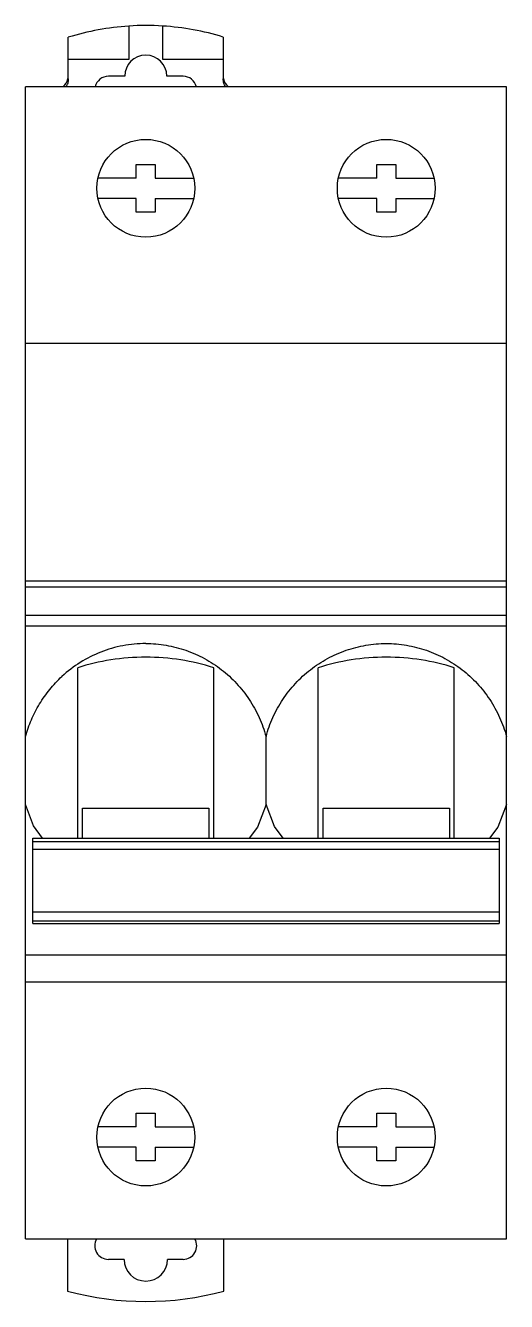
# Model space of a CAD drawing. Header units: millimetres. Extents: x 22.3 to 57.7, y 7.9 to 101.8.
import ezdxf

# ---------------------------------------------------------------- set-up
doc = ezdxf.new("R2010")
doc.units = ezdxf.units.MM
doc.header["$LTSCALE"] = 7.19299
doc.layers.get('0').update_dxf_attribs({"linetype": 'CONTINUOUS'})

msp = doc.modelspace()

# ---------------------------------------------------------------- linework, layer by layer
at = {"color": 7, "linetype": 'CONTINUOUS'}
for p, q in [((29.925, 101.73), (29.925, 99.272)), ((32.425, 99.272), (32.425, 101.733)), ((25.475, 99.272), (25.475, 100.907)), ((36.875, 100.92), (36.875, 99.272)), ((29.925, 99.272), (25.475, 99.272)), ((25.475, 97.837), (25.475, 99.27)), ((36.875, 99.272), (32.425, 99.272)), ((36.875, 99.27), (36.875, 97.837)), ((29.625, 98.038), (28.425, 98.038)), ((33.925, 98.038), (32.725, 98.038)), ((22.325, 12.47), (22.325, 97.27)), ((57.725, 97.27), (22.325, 97.27)), ((57.725, 12.47), (57.725, 97.27)), ((30.475, 90.54), (30.475, 91.54)), ((30.475, 91.54), (31.875, 91.54)), ((31.875, 91.54), (31.875, 90.54)), ((48.175, 90.54), (48.175, 91.54)), ((48.175, 91.54), (49.575, 91.54)), ((49.575, 91.54), (49.575, 90.54)), ((30.475, 90.54), (27.654, 90.54)), ((31.875, 90.54), (34.696, 90.54)), ((48.175, 90.54), (45.354, 90.54)), ((49.575, 90.54), (52.396, 90.54)), ((30.475, 89.04), (27.654, 89.04)), ((30.475, 88.04), (30.475, 89.04)), ((31.875, 89.04), (31.875, 88.04)), ((31.875, 89.04), (34.696, 89.04)), ((48.175, 89.04), (45.354, 89.04)), ((48.175, 88.04), (48.175, 89.04)), ((49.575, 89.04), (49.575, 88.04)), ((49.575, 89.04), (52.396, 89.04)), ((31.875, 88.04), (30.475, 88.04)), ((49.575, 88.04), (48.175, 88.04)), ((57.725, 78.371), (22.325, 78.371)), ((57.725, 60.868), (22.325, 60.868)), ((22.325, 60.468), (57.725, 60.468)), ((22.325, 58.367), (57.725, 58.367)), ((57.725, 57.574), (22.325, 57.574)), ((26.175, 41.963), (26.175, 54.511)), ((36.175, 41.963), (36.175, 54.511)), ((43.875, 41.963), (43.875, 54.511)), ((53.875, 41.963), (53.875, 54.511)), ((40.025, 44.448), (40.025, 49.448)), ((26.525, 41.963), (26.525, 44.173)), ((26.525, 44.173), (35.825, 44.173)), ((35.825, 44.173), (35.825, 41.963)), ((44.225, 44.173), (53.525, 44.173)), ((44.225, 41.963), (44.225, 44.173)), ((53.525, 44.173), (53.525, 41.963)), ((22.875, 35.676), (22.875, 41.963)), ((22.875, 41.963), (57.175, 41.963)), ((57.175, 41.69), (22.875, 41.69)), ((57.175, 41.963), (57.175, 35.676)), ((57.175, 41.124), (22.875, 41.124)), ((57.175, 36.516), (22.875, 36.516)), ((22.875, 35.89), (57.175, 35.89)), ((22.875, 35.676), (57.175, 35.676)), ((22.325, 33.372), (57.725, 33.372)), ((57.725, 31.359), (22.325, 31.359)), ((30.475, 21.72), (31.875, 21.72)), ((30.475, 20.72), (30.475, 21.72)), ((31.875, 21.72), (31.875, 20.72)), ((48.175, 21.72), (49.575, 21.72)), ((48.175, 20.72), (48.175, 21.72)), ((49.575, 21.72), (49.575, 20.72)), ((30.475, 20.72), (27.654, 20.72)), ((31.875, 20.72), (34.696, 20.72)), ((48.175, 20.72), (45.354, 20.72)), ((49.575, 20.72), (52.396, 20.72)), ((30.475, 19.22), (27.654, 19.22)), ((30.475, 18.22), (30.475, 19.22)), ((31.875, 19.22), (34.696, 19.22)), ((31.875, 19.22), (31.875, 18.22)), ((48.175, 19.22), (45.354, 19.22)), ((48.175, 18.22), (48.175, 19.22)), ((49.575, 19.22), (52.396, 19.22)), ((49.575, 19.22), (49.575, 18.22)), ((31.875, 18.22), (30.475, 18.22)), ((49.575, 18.22), (48.175, 18.22)), ((22.325, 12.47), (57.725, 12.47)), ((25.425, 12.47), (25.425, 8.635)), ((36.925, 8.635), (36.925, 12.47)), ((29.575, 10.97), (28.425, 10.97)), ((33.925, 10.97), (32.775, 10.97))]:
    msp.add_line(p, q, dxfattribs=at)
for points in [[(23.581, 41.963), (22.912, 42.876), (22.325, 44.448)], [(40.025, 44.448), (39.389, 42.776), (38.776, 41.963)], [(41.276, 41.963), (40.638, 42.821), (40.025, 44.448)], [(57.725, 44.448), (57.088, 42.774), (56.476, 41.963)]]:
    msp.add_lwpolyline(points, dxfattribs=at)
for centre in [(31.175, 89.79), (48.875, 89.79), (31.175, 19.97), (48.875, 19.97)]:
    msp.add_circle(centre, 3.6, dxfattribs=at)
for centre, radius, start, end in [((31.196, 82.422), 19.35, 93.76682, 107.19779), ((31.196, 82.421), 19.35, 86.35908, 93.76682), ((31.196, 82.422), 19.35, 72.93368, 86.35908), ((24.477, 98.063), 0.997, 308.51626, 347.03189), ((24.477, 98.062), 0.997, 347.0631, 359.98494), ((28.426, 97.037), 1, 90.0557, 166.52402), ((33.924, 97.037), 1.001, 13.47391, 89.94427), ((37.872, 98.062), 0.998, 180.01521, 192.87361), ((37.872, 98.063), 0.997, 192.9049, 231.4838), ((28.425, 11.97), 1, 149.9964, 270), ((33.925, 11.97), 1, 270, 30.00379), ((31.175, 10.97), 1.6, 180, 360), ((31.175, 29.87), 22, 254.84901, 285.15099)]:
    msp.add_arc(centre, radius, start, end, dxfattribs=at)
msp.add_ellipse((31.175, 98.038), major_axis=(0, 1.554), ratio=0.997493, start_param=-1.570796, end_param=1.570796, dxfattribs=at)
for points, knots in [([(25.475, 97.838), (25.475, 97.737), (25.444, 97.532), (25.353, 97.347), (25.295, 97.263)], [0, 0, 0, 0, 0.500039, 1, 1, 1, 1]), ([(37.055, 97.263), (36.996, 97.347), (36.905, 97.532), (36.875, 97.737), (36.875, 97.838)], [0, 0, 0, 0, 0.499961, 1, 1, 1, 1]), ([(31.175, 56.289), (30.61, 56.289), (29.478, 56.182), (27.842, 55.708), (26.323, 54.94), (25.42, 54.249), (25.005, 53.866)], [0, 0, 0, 0, 0.249983, 0.499973, 0.749982, 1, 1, 1, 1]), ([(31.175, 56.289), (31.675, 56.289), (32.428, 56.225), (33.409, 56.019), (34.369, 55.731), (35.519, 55.223), (36.78, 54.397), (37.891, 53.377), (38.822, 52.192), (39.551, 50.875), (39.893, 49.93), (40.025, 49.448)], [0, 0, 0, 0, 0.125046, 0.187644, 0.250209, 0.375224, 0.500253, 0.625262, 0.750232, 0.875163, 1, 1, 1, 1]), ([(40.025, 49.448), (40.157, 49.93), (40.498, 50.875), (41.227, 52.192), (42.159, 53.377), (43.269, 54.397), (44.53, 55.223), (45.91, 55.832), (47.371, 56.205), (48.374, 56.289), (48.875, 56.289)], [0, 0, 0, 0, 0.124861, 0.249813, 0.374793, 0.499813, 0.624849, 0.749888, 0.874952, 1, 1, 1, 1]), ([(48.875, 56.289), (49.375, 56.289), (50.128, 56.225), (51.109, 56.019), (52.069, 55.731), (53.219, 55.223), (54.48, 54.397), (55.591, 53.377), (56.522, 52.192), (57.251, 50.875), (57.593, 49.93), (57.725, 49.448)], [0, 0, 0, 0, 0.125046, 0.187644, 0.250209, 0.375224, 0.500253, 0.625262, 0.750232, 0.875163, 1, 1, 1, 1]), ([(31.175, 55.279), (30.313, 55.279), (28.62, 55.154), (26.964, 54.769), (26.175, 54.511)], [0, 0, 0, 0, 0.509146, 1, 1, 1, 1]), ([(36.175, 54.511), (35.386, 54.769), (33.73, 55.154), (32.036, 55.279), (31.175, 55.279)], [0, 0, 0, 0, 0.490854, 1, 1, 1, 1]), ([(48.875, 55.279), (48.013, 55.279), (46.32, 55.154), (44.664, 54.769), (43.875, 54.511)], [0, 0, 0, 0, 0.509146, 1, 1, 1, 1]), ([(53.875, 54.511), (53.086, 54.769), (51.43, 55.154), (49.736, 55.279), (48.875, 55.279)], [0, 0, 0, 0, 0.490854, 1, 1, 1, 1]), ([(22.325, 49.448), (22.44, 49.868), (22.729, 50.694), (23.328, 51.86), (24.085, 52.932), (24.685, 53.57), (25.005, 53.866)], [0, 0, 0, 0, 0.249803, 0.499808, 0.749905, 1, 1, 1, 1])]:
    msp.add_open_spline(points, degree=3, knots=knots, dxfattribs=at)

doc.saveas('drawing.dxf')
